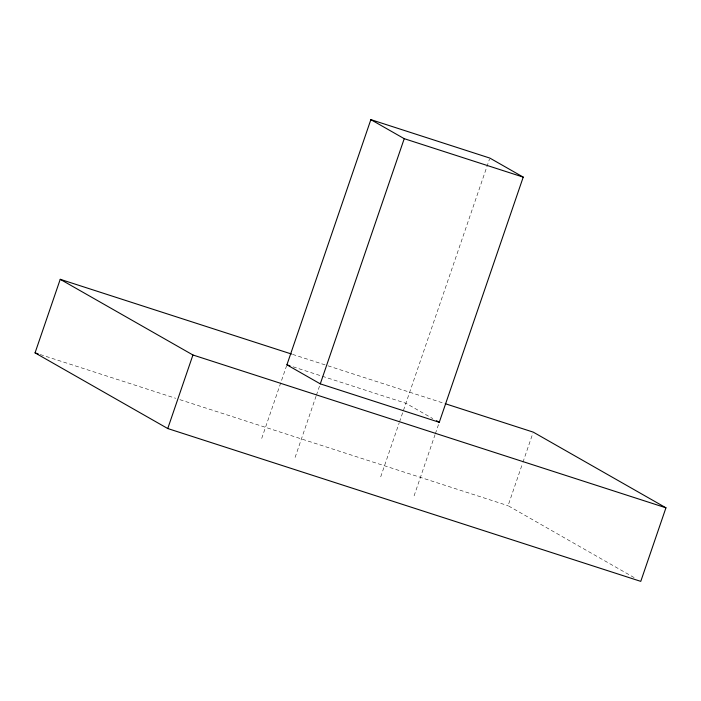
<?xml version="1.0" encoding="UTF-8"?>
<svg xmlns="http://www.w3.org/2000/svg" width="701" height="701" viewBox="0 0 701 701"><rect width="100%" height="100%" fill="white"/><g stroke="black" fill="none" stroke-linecap="round" stroke-linejoin="round"><path stroke-width="0.53" stroke-dasharray="3.5 2.63" d="M261.727 438.379L286.551 365.861M295.103 457.411L316.028 396.293M316.388 395.25L319.936 384.893M380.713 476.82L399.158 422.948M399.509 421.914L489.491 159.118M414.089 495.852L435.023 434.734M435.374 433.7L438.922 423.334M634.133 577.58L508.067 505.693L522.613 463.212M522.964 462.178L532.891 433.165M292.571 354.373L326.955 365.484M327.998 365.826L444.688 403.522M293.114 366.825L405.897 403.268L432.789 418.602M40.264 354.548L175.706 398.308M179.868 399.658L508.067 505.693"/><path stroke-width="1.05" d="M445.731 403.855L533.251 432.131L665.95 507.804L640.767 581.366L167.749 428.539L35.05 352.866L60.233 279.313L291.528 354.04M167.749 428.539L192.933 354.986L60.233 279.313M286.911 364.818L370.855 119.634L489.841 158.076L523.226 177.116L439.273 422.3L320.287 383.859L286.911 364.818L290.012 365.826M320.287 383.859L404.232 138.675L370.855 119.634M404.232 138.675L523.226 177.116M192.933 354.986L665.95 507.804M35.05 352.866L38.178 353.882M436.495 420.714L439.273 422.3"/></g></svg>
